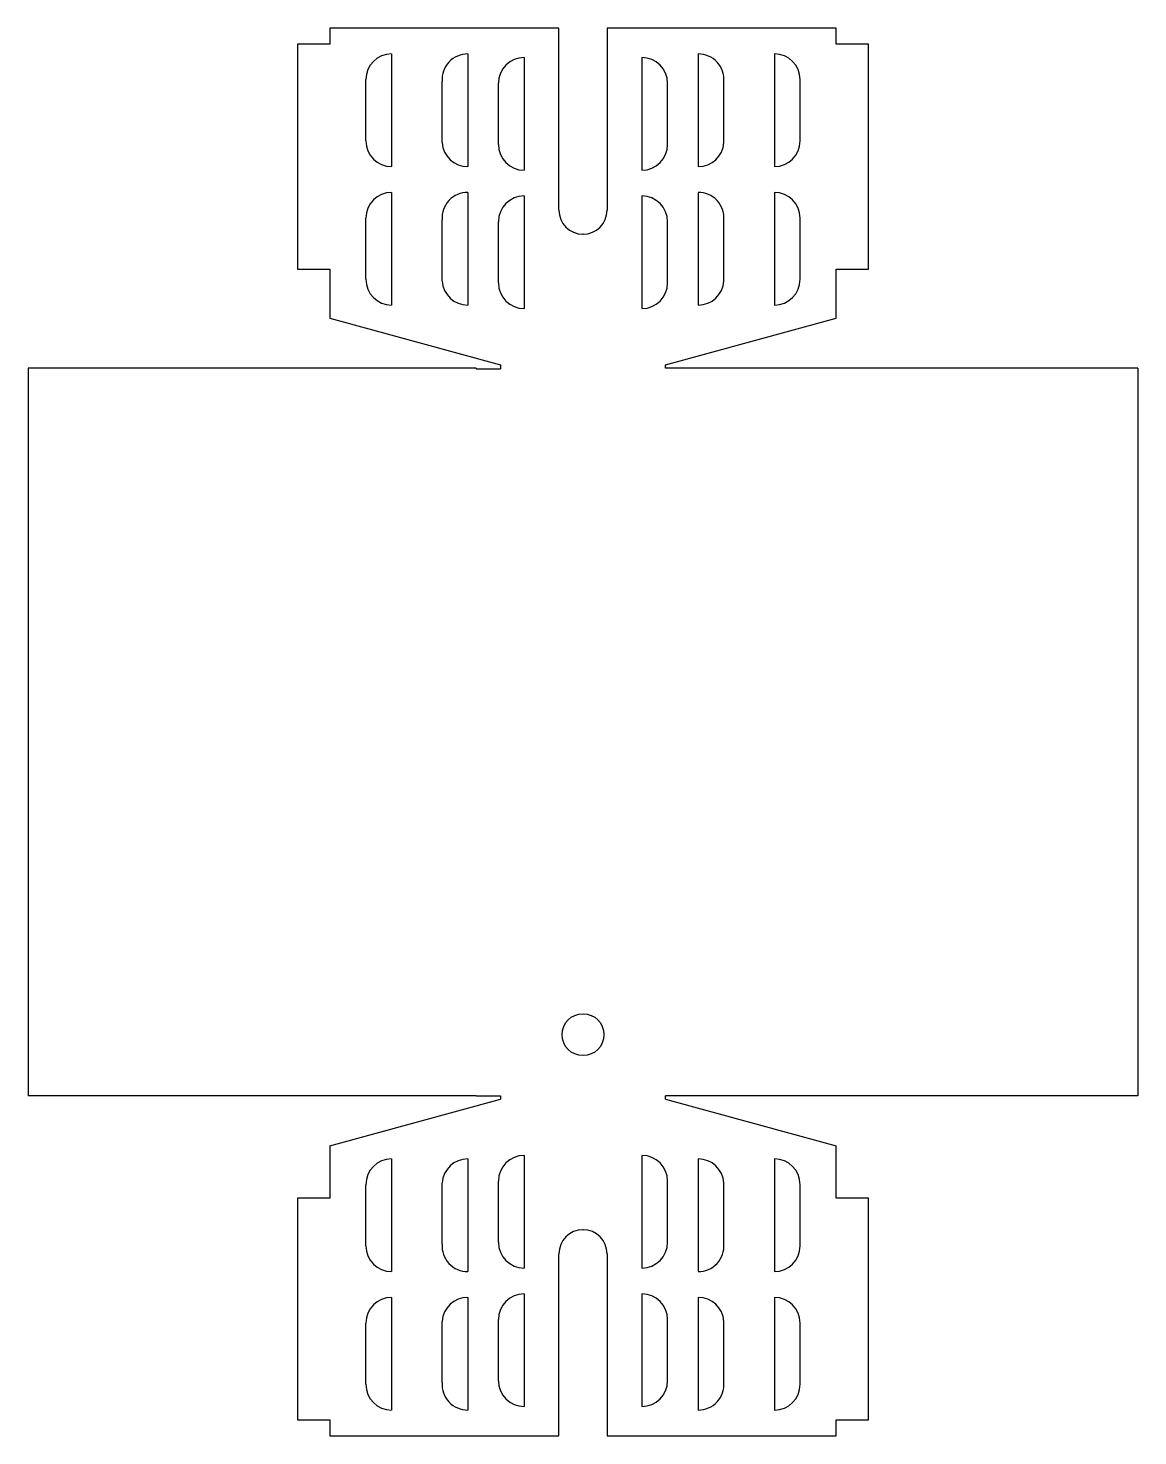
# Model space of a CAD drawing. Header units: millimetres. Extents: x -63 to 282, y -120 to 317.
import ezdxf

# ---------------------------------------------------------------- set-up
doc = ezdxf.new("R2010")
doc.units = ezdxf.units.MM
doc.layers.add('C06387-A', color=7, linetype='Continuous')

msp = doc.modelspace()

# ---------------------------------------------------------------- linework, layer by layer
at = {"layer": 'C06387-A', "color": 7, "linetype": 'Continuous'}
for p, q in [((30.79, 316.76), (30.79, 311.76)), ((101.96, 316.76), (30.79, 316.76)), ((101.96, 260.25), (101.96, 316.76)), ((116.96, 316.76), (116.96, 260.25)), ((188.13, 316.76), (116.96, 316.76)), ((188.13, 311.76), (188.13, 316.76)), ((20.79, 311.76), (20.79, 241.9)), ((30.79, 311.76), (20.79, 311.76)), ((30.8, 311.76), (30.79, 311.76)), ((30.79, 311.76), (30.8, 311.76)), ((30.8, 311.76), (30.8, 311.76)), ((188.13, 311.76), (188.12, 311.76)), ((188.12, 311.76), (188.12, 311.76)), ((188.12, 311.76), (188.13, 311.76)), ((198.13, 311.76), (188.13, 311.76)), ((198.13, 241.9), (198.13, 311.76)), ((50.01, 308.76), (50.01, 273.76)), ((73.68, 308.76), (73.68, 273.76)), ((91.17, 307.64), (91.17, 272.64)), ((127.75, 307.64), (127.75, 272.64)), ((145.24, 308.76), (145.24, 273.76)), ((168.91, 308.76), (168.91, 273.76)), ((42.01, 281.76), (42.01, 300.76)), ((65.68, 281.21), (65.68, 300.21)), ((83.17, 280.64), (83.17, 299.64)), ((135.75, 280.64), (135.75, 299.64)), ((153.24, 281.21), (153.24, 300.21)), ((176.91, 281.76), (176.91, 300.76)), ((50.01, 265.76), (50.01, 230.76)), ((73.68, 265.76), (73.68, 230.76)), ((91.17, 264.64), (91.17, 229.64)), ((127.75, 264.64), (127.75, 229.64)), ((145.24, 265.76), (145.24, 230.76)), ((168.91, 265.76), (168.91, 230.76)), ((42.01, 238.76), (42.01, 257.76)), ((65.68, 238.21), (65.68, 257.21)), ((83.17, 237.64), (83.17, 256.64)), ((135.75, 237.64), (135.75, 256.64)), ((153.24, 238.21), (153.24, 257.21)), ((176.91, 238.76), (176.91, 257.76)), ((109.47, 252.76), (109.45, 252.76)), ((20.79, 241.9), (30.79, 241.9)), ((30.79, 241.9), (30.79, 226.67)), ((30.79, 241.9), (30.8, 241.9)), ((30.8, 241.9), (30.79, 241.9)), ((30.8, 241.9), (30.8, 241.9)), ((188.12, 241.9), (188.12, 241.9)), ((188.12, 241.9), (188.13, 241.9)), ((188.13, 241.9), (188.12, 241.9)), ((188.13, 226.66), (188.13, 241.9)), ((188.13, 241.9), (198.13, 241.9)), ((30.79, 226.67), (83.79, 212.17)), ((135.13, 212.16), (188.13, 226.66)), ((-62.93, 211.17), (-62.93, -14.83)), ((28, 211.17), (-62.93, 211.17)), ((29.81, 211.17), (28, 211.17)), ((28, 211.17), (28, 211.17)), ((31.07, 211.17), (29.81, 211.17)), ((29.81, 211.17), (29.81, 211.17)), ((76.32, 211.17), (31.07, 211.17)), ((76.32, 211.17), (76.32, 210.97)), ((76.32, 210.97), (83.79, 210.97)), ((83.79, 212.17), (83.79, 211.17)), ((83.79, 211.17), (83.79, 210.97)), ((83.79, 210.97), (83.79, 210.97)), ((135.13, 211.17), (135.13, 212.16)), ((135.13, 211.17), (135.13, 211.16)), ((135.13, 211.17), (135.13, 211.17)), ((189.11, 211.16), (135.13, 211.16)), ((135.13, 211.16), (135.13, 211.16)), ((189.11, 211.17), (189.11, 211.16)), ((190.92, 211.17), (189.11, 211.17)), ((281.85, 211.17), (190.92, 211.17)), ((190.92, 211.17), (190.92, 211.17)), ((281.85, 211.17), (281.85, -14.83)), ((28, -14.83), (-62.93, -14.83)), ((29.81, -14.83), (28, -14.83)), ((28, -14.83), (28, -14.83)), ((29.81, -14.83), (29.81, -14.83)), ((31.07, -14.83), (29.81, -14.83)), ((30.79, -30.33), (83.79, -15.83)), ((76.32, -14.83), (31.07, -14.83)), ((76.32, -14.83), (76.32, -14.83)), ((76.32, -14.83), (79.99, -14.83)), ((76.32, -14.83), (83.79, -14.83)), ((79.99, -14.83), (79.99, -14.83)), ((83.79, -14.83), (83.79, -14.84)), ((83.79, -14.83), (83.79, -14.83)), ((83.79, -14.84), (83.79, -15.83)), ((135.13, -14.83), (135.13, -14.83)), ((189.11, -14.83), (135.13, -14.83)), ((135.13, -14.83), (135.13, -14.83)), ((135.13, -14.84), (135.13, -14.83)), ((135.13, -15.83), (135.13, -14.84)), ((135.13, -15.83), (135.14, -15.83)), ((135.14, -15.83), (188.13, -30.33)), ((190.92, -14.83), (189.11, -14.83)), ((189.11, -14.83), (189.11, -14.83)), ((281.85, -14.83), (190.92, -14.83)), ((190.92, -14.83), (190.92, -14.83)), ((30.79, -30.33), (30.79, -46.56)), ((188.13, -46.56), (188.13, -30.33)), ((50.01, -34.42), (50.01, -69.42)), ((73.68, -34.42), (73.68, -69.42)), ((91.17, -33.31), (91.17, -68.31)), ((127.75, -33.31), (127.75, -68.31)), ((145.24, -34.42), (145.24, -69.42)), ((168.91, -34.42), (168.91, -69.42)), ((42.01, -61.42), (42.01, -42.42)), ((65.68, -60.87), (65.68, -41.87)), ((83.17, -60.31), (83.17, -41.31)), ((135.75, -60.31), (135.75, -41.31)), ((153.24, -60.87), (153.24, -41.87)), ((176.91, -61.42), (176.91, -42.42)), ((20.79, -46.56), (20.79, -115.42)), ((30.79, -46.56), (20.79, -46.56)), ((30.8, -46.56), (30.79, -46.56)), ((30.79, -46.56), (30.8, -46.56)), ((30.8, -46.56), (30.8, -46.56)), ((188.12, -46.56), (188.12, -46.56)), ((188.13, -46.56), (188.12, -46.56)), ((188.12, -46.56), (188.13, -46.56)), ((198.13, -46.56), (188.13, -46.56)), ((198.13, -115.42), (198.13, -46.56)), ((109.45, -56.42), (109.47, -56.42)), ((101.96, -120.42), (101.96, -63.91)), ((116.96, -63.91), (116.96, -120.42)), ((50.01, -77.42), (50.01, -112.42)), ((73.68, -77.42), (73.68, -112.42)), ((91.17, -76.31), (91.17, -111.31)), ((127.75, -76.31), (127.75, -111.31)), ((145.24, -77.42), (145.24, -112.42)), ((168.91, -77.42), (168.91, -112.42)), ((42.01, -104.42), (42.01, -85.42)), ((65.68, -103.87), (65.68, -84.87)), ((83.17, -103.31), (83.17, -84.31)), ((135.75, -103.31), (135.75, -84.31)), ((153.24, -103.87), (153.24, -84.87)), ((176.91, -104.42), (176.91, -85.42)), ((20.79, -115.42), (30.79, -115.42)), ((30.79, -115.42), (30.8, -115.42)), ((30.79, -115.42), (30.79, -120.42)), ((30.8, -115.42), (30.79, -115.42)), ((30.8, -115.42), (30.8, -115.42)), ((188.12, -115.42), (188.13, -115.42)), ((188.12, -115.42), (188.12, -115.42)), ((188.13, -115.42), (188.12, -115.42)), ((188.13, -120.42), (188.13, -115.42)), ((188.13, -115.42), (198.13, -115.42)), ((30.79, -120.42), (101.96, -120.42)), ((116.96, -120.42), (188.13, -120.42))]:
    msp.add_line(p, q, dxfattribs=at)
msp.add_circle((109.46, 4.17), 6.5, dxfattribs=at)
for centre, radius, start, end in [((50.01, 300.76), 8, 90, 180), ((73.66, 300.76), 8, 89.8651, 183.9323), ((91.17, 299.64), 8, 90, 180), ((127.75, 299.64), 8, 0, 90), ((145.26, 300.76), 8, 356.0677, 90.1349), ((168.91, 300.76), 8, 0, 90), ((50.01, 281.76), 8, 180, 270), ((73.66, 281.76), 8, 183.932, 270.1349), ((91.17, 280.64), 8, 180, 270), ((127.75, 280.64), 8, 270, 0), ((145.26, 281.76), 8, 269.8651, 356.068), ((168.91, 281.76), 8, 270, 0), ((50.01, 257.76), 8, 90, 180), ((73.66, 257.76), 8, 89.8651, 183.9323), ((91.17, 256.64), 8, 90, 180), ((127.75, 256.64), 8, 0, 90), ((145.26, 257.76), 8, 356.0677, 90.1349), ((168.91, 257.76), 8, 0, 90), ((109.45, 260.25), 7.49, 180, 270), ((109.47, 260.25), 7.49, 270, 0), ((50.01, 238.76), 8, 180, 270), ((73.66, 238.76), 8, 183.932, 270.1349), ((91.17, 237.64), 8, 180, 270), ((127.75, 237.64), 8, 270, 0), ((145.26, 238.76), 8, 269.8651, 356.068), ((168.91, 238.76), 8, 270, 0), ((50.01, -42.42), 8, 90, 180), ((73.66, -42.42), 8, 89.8651, 176.068), ((91.17, -41.31), 8, 90, 180), ((127.75, -41.31), 8, 0, 90), ((145.26, -42.42), 8, 3.932, 90.1349), ((168.91, -42.42), 8, 0, 90), ((109.45, -63.91), 7.49, 90, 180), ((109.47, -63.91), 7.49, 0, 90), ((73.66, -61.42), 8, 176.0677, 270.1349), ((91.17, -60.31), 8, 180, 270), ((127.75, -60.31), 8, 270, 0), ((145.26, -61.42), 8, 269.8651, 3.9323), ((50.01, -61.42), 8, 180, 270), ((168.91, -61.42), 8, 270, 360), ((50.01, -85.42), 8, 90, 180), ((73.66, -85.42), 8, 89.8651, 176.068), ((91.17, -84.31), 8, 90, 180), ((127.75, -84.31), 8, 0, 90), ((145.26, -85.42), 8, 3.932, 90.1349), ((168.91, -85.42), 8, 0, 90), ((50.01, -104.42), 8, 180, 270), ((73.66, -104.42), 8, 176.0677, 270.1349), ((91.17, -103.31), 8, 180, 270), ((127.75, -103.31), 8, 270, 0), ((145.26, -104.42), 8, 269.8651, 3.9323), ((168.91, -104.42), 8, 270, 0)]:
    msp.add_arc(centre, radius, start, end, dxfattribs=at)

doc.saveas('drawing.dxf')
